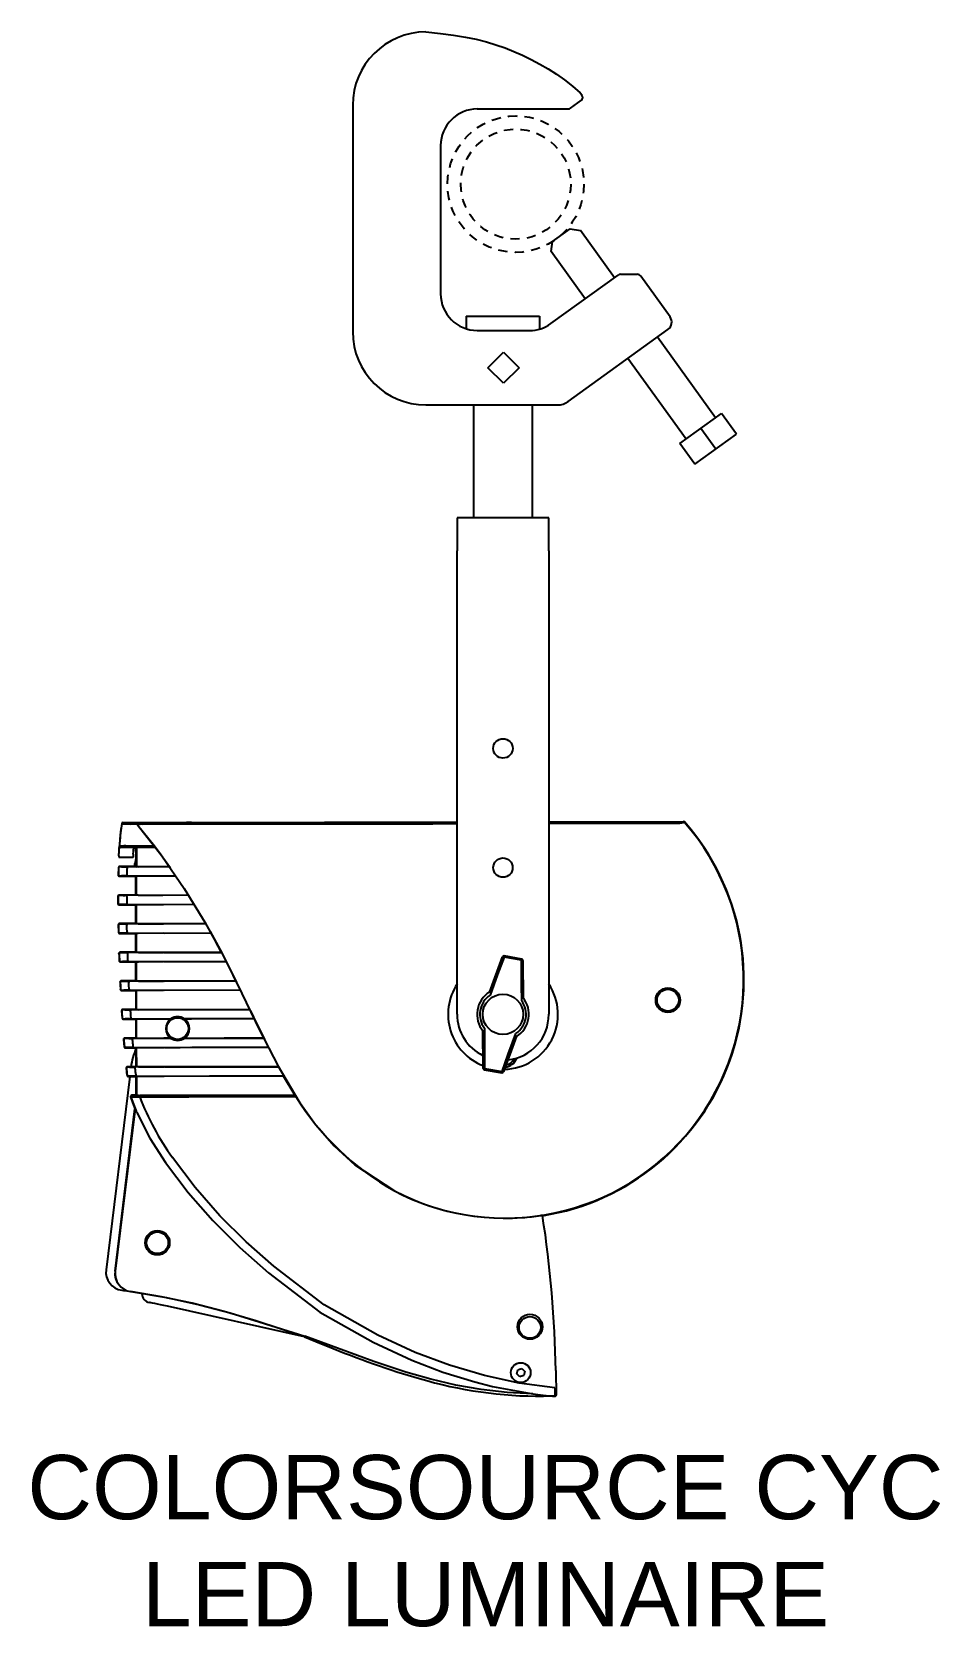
# Model space of a CAD drawing. Extents: x 5 to 346, y -5 to 215.
# Drawn here: x 231.99 to 244.37, y 67.93 to 89.68 of the extents above; entities that cross this region are included whole.
import ezdxf

# ---------------------------------------------------------------- set-up
doc = ezdxf.new("R2010")
doc.units = 0
doc.header["$LTSCALE"] = 0.5
doc.header["$MEASUREMENT"] = 0
doc.linetypes.add('HIDDEN', pattern=[0.375, 0.25, -0.125])
doc.layers.get('0').update_dxf_attribs({"linetype": 'CONTINUOUS'})
doc.layers.add('RISER', color=7, linetype='CONTINUOUS')
doc.styles.add('ARIAL', font='arial.ttf')

# ---------------------------------------------------------------- blocks, each defined once
blk = doc.blocks.new('ColorSource cyc-hang')
at = {"layer": 'RISER'}
for p, q in [((0.747, 1.037), (0.896, 1.145)), ((0.879, 1.246), (0.904, 1.213)), ((-2.224, 1.075), (-2.224, -2.01)), ((-0.524, 1.025), (0.715, 1.025)), ((-1.024, 0.525), (-1.024, -1.495)), ((0.503, -0.78), (0.743, -0.607)), ((0.743, -0.607), (0.882, -0.63)), ((1.347, -1.275), (0.882, -0.63)), ((0.481, -0.92), (0.503, -0.78)), ((0.946, -1.565), (0.481, -0.92)), ((0.48, -1.9), (1.396, -1.24)), ((1.431, -1.229), (1.656, -1.229)), ((2.104, -1.808), (1.705, -1.254)), ((-0.674, -1.802), (0.326, -1.802)), ((-0.674, -1.802), (-0.674, -1.972)), ((0.326, -1.802), (0.326, -1.972)), ((-0.524, -1.995), (0.188, -1.995)), ((0.717, -2.962), (2.076, -1.983)), ((2.724, -3.185), (1.932, -2.087)), ((-0.38, -2.502), (-0.168, -2.29)), ((-0.168, -2.29), (0.045, -2.502)), ((2.323, -3.475), (1.531, -2.376)), ((-0.168, -2.715), (-0.38, -2.502)), ((0.045, -2.502), (-0.168, -2.715)), ((-1.224, -3.01), (0.571, -3.01)), ((-0.574, -3.01), (-0.574, -4.55)), ((0.226, -3.01), (0.226, -4.55)), ((2.239, -3.535), (2.807, -3.125)), ((3.012, -3.409), (2.807, -3.125)), ((2.444, -3.819), (3.012, -3.409)), ((2.728, -3.614), (2.523, -3.33)), ((2.444, -3.819), (2.239, -3.535)), ((0.451, -4.55), (-0.799, -4.55)), ((-0.799, -11.318), (-0.799, -4.997)), ((0.451, -4.997), (0.451, -11.318)), ((-4.422, -8.702), (-0.799, -8.695)), ((0.451, -8.692), (2.29, -8.688)), ((2.29, -8.688), (2.287, -8.695)), ((2.302, -8.694), (2.299, -8.7)), ((-5.358, -8.704), (-4.488, -8.702)), ((-5.356, -8.706), (-5.358, -8.704)), ((-5.148, -8.707), (-5.254, -8.708)), ((-5.159, -8.734), (-5.159, -8.734)), ((-5.159, -8.734), (-4.928, -9.022)), ((-5.147, -8.708), (-5.148, -8.707)), ((-5.412, -9.156), (-5.411, -9.134)), ((-5.405, -9.025), (-5.408, -9.044)), ((-5.407, -9.028), (-5.408, -9.043)), ((-5.408, -9.044), (-5.389, -9.042)), ((-5.408, -9.043), (-5.408, -9.044)), ((-5.206, -9.044), (-5.408, -9.045)), ((-5.408, -9.045), (-5.408, -9.044)), ((-5.406, -9.012), (-5.407, -9.028)), ((-5.4, -8.934), (-5.406, -9.012)), ((-5.399, -8.919), (-5.4, -8.934)), ((-4.928, -9.022), (-5.289, -9.024)), ((-5.287, -9.04), (-4.916, -9.039)), ((-5.216, -9.133), (-5.216, -9.156)), ((-5.205, -9.044), (-5.206, -9.044)), ((-5.205, -9.044), (-5.195, -9.044)), ((-5.195, -9.044), (-5.172, -9.041)), ((-5.191, -9.045), (-5.195, -9.044)), ((-5.172, -9.041), (-5.171, -9.305)), ((-5.142, -9.04), (-4.916, -9.04)), ((-4.928, -9.022), (-4.709, -9.321)), ((-4.916, -9.04), (-4.916, -9.039)), ((-5.42, -9.318), (-5.422, -9.418)), ((-5.42, -9.318), (-5.422, -9.418)), ((-5.413, -9.176), (-5.219, -9.176)), ((-5.194, -9.302), (-5.404, -9.302)), ((-5.402, -9.304), (-5.404, -9.302)), ((-4.72, -9.305), (-5.301, -9.306)), ((-5.194, -9.302), (-5.194, -9.273)), ((-5.194, -9.302), (-5.171, -9.305)), ((-5.192, -9.257), (-5.19, -9.256)), ((-5.141, -9.305), (-4.812, -9.304)), ((-5.406, -9.434), (-5.404, -9.432)), ((-5.406, -9.434), (-5.183, -9.434)), ((-5.303, -9.43), (-4.635, -9.428)), ((-5.183, -9.434), (-5.179, -9.431)), ((-5.182, -9.691), (-5.183, -9.434)), ((-5.179, -9.431), (-5.179, -9.695)), ((-5.149, -9.43), (-4.812, -9.429)), ((-5.425, -9.708), (-5.425, -9.809)), ((-5.425, -9.708), (-5.423, -9.71)), ((-5.425, -9.708), (-5.425, -9.809)), ((-5.182, -9.691), (-5.409, -9.692)), ((-5.407, -9.694), (-5.409, -9.692)), ((-4.46, -9.695), (-5.305, -9.696)), ((-5.182, -9.691), (-5.179, -9.695)), ((-5.149, -9.695), (-4.811, -9.694)), ((-5.409, -9.824), (-5.406, -9.822)), ((-5.409, -9.824), (-5.182, -9.824)), ((-5.305, -9.82), (-4.384, -9.817)), ((-5.182, -9.824), (-5.179, -9.821)), ((-5.181, -10.081), (-5.182, -9.824)), ((-5.179, -9.821), (-5.178, -10.085)), ((-5.149, -9.82), (-4.805, -9.819)), ((-5.421, -10.098), (-5.419, -10.199)), ((-5.421, -10.098), (-5.419, -10.199)), ((-5.181, -10.081), (-5.405, -10.082)), ((-5.403, -10.085), (-5.405, -10.082)), ((-5.403, -10.214), (-5.181, -10.214)), ((-4.226, -10.085), (-5.302, -10.086)), ((-5.3, -10.21), (-4.158, -10.206)), ((-5.181, -10.081), (-5.178, -10.085)), ((-5.181, -10.214), (-5.178, -10.211)), ((-5.18, -10.471), (-5.181, -10.214)), ((-5.178, -10.211), (-5.177, -10.475)), ((-5.148, -10.085), (-4.805, -10.084)), ((-5.148, -10.21), (-4.804, -10.209)), ((-4.795, -10.21), (-4.159, -10.208)), ((-4.167, -10.19), (-4.004, -10.491)), ((-4.159, -10.208), (-4.016, -10.473)), ((-5.18, -10.471), (-5.395, -10.472)), ((-5.393, -10.475), (-5.395, -10.472)), ((-5.392, -10.604), (-5.18, -10.604)), ((-4.013, -10.475), (-5.291, -10.476)), ((-5.288, -10.6), (-3.95, -10.595)), ((-5.18, -10.471), (-5.177, -10.475)), ((-5.18, -10.604), (-5.177, -10.601)), ((-5.18, -10.861), (-5.18, -10.604)), ((-5.177, -10.601), (-5.176, -10.865)), ((-5.147, -10.475), (-4.804, -10.474)), ((-5.147, -10.6), (-4.803, -10.599)), ((-4.795, -10.474), (-4.016, -10.473)), ((-4.795, -10.6), (-3.951, -10.597)), ((-3.958, -10.579), (-3.807, -10.881)), ((-3.951, -10.597), (-3.817, -10.863)), ((-0.357, -11.022), (-0.179, -10.534)), ((0.079, -10.58), (-0.16, -10.538)), ((0.082, -10.564), (-0.157, -10.522)), ((0.098, -10.583), (0.1, -11.102)), ((-5.18, -10.861), (-5.38, -10.862)), ((-5.377, -10.865), (-5.38, -10.862)), ((-3.815, -10.865), (-5.276, -10.866)), ((-5.18, -10.861), (-5.176, -10.865)), ((-5.146, -10.865), (-4.803, -10.864)), ((-4.794, -10.864), (-3.817, -10.863)), ((-5.375, -10.994), (-5.373, -10.992)), ((-5.375, -10.994), (-5.179, -10.994)), ((-5.271, -10.989), (-3.756, -10.985)), ((-5.179, -10.994), (-5.176, -10.991)), ((-5.179, -11.251), (-5.179, -10.994)), ((-5.176, -10.991), (-5.176, -11.255)), ((-5.146, -10.99), (-4.803, -10.989)), ((-4.794, -10.99), (-3.757, -10.986)), ((-5.375, -11.269), (-5.369, -11.369)), ((-5.375, -11.269), (-5.369, -11.369)), ((-5.179, -11.251), (-5.359, -11.252)), ((-3.625, -11.255), (-5.255, -11.256)), ((-5.179, -11.251), (-5.176, -11.255)), ((-5.146, -11.255), (-4.802, -11.254)), ((-4.436, -11.254), (-4.42, -11.254)), ((-4.436, -11.254), (-4.436, -11.254)), ((-4.42, -11.254), (-3.628, -11.253)), ((-3.617, -11.271), (-3.575, -11.358)), ((-5.353, -11.384), (-5.179, -11.384)), ((-5.249, -11.379), (-4.704, -11.378)), ((-5.179, -11.384), (-5.175, -11.381)), ((-5.178, -11.641), (-5.179, -11.384)), ((-5.175, -11.381), (-5.175, -11.645)), ((-5.145, -11.38), (-4.802, -11.379)), ((-4.802, -11.379), (-4.707, -11.38)), ((-4.518, -11.38), (-4.42, -11.378)), ((-3.575, -11.358), (-3.427, -11.66)), ((-3.568, -11.376), (-3.567, -11.374)), ((-5.349, -11.659), (-5.341, -11.76)), ((-5.349, -11.659), (-5.341, -11.76)), ((-5.178, -11.641), (-5.333, -11.642)), ((-4.703, -11.646), (-5.228, -11.646)), ((-5.178, -11.641), (-5.175, -11.645)), ((-5.145, -11.645), (-4.801, -11.644)), ((-4.706, -11.644), (-4.792, -11.644)), ((-4.792, -11.644), (-4.792, -11.644)), ((-4.519, -11.644), (-3.438, -11.643)), ((-0.445, -12.054), (-0.447, -11.534)), ((0.01, -11.614), (-0.168, -12.102)), ((-5.341, -11.76), (-5.341, -11.76)), ((-5.325, -11.774), (-5.178, -11.774)), ((-5.206, -11.861), (-5.211, -11.874)), ((-5.178, -11.774), (-5.175, -11.771)), ((-5.177, -12.031), (-5.178, -11.774)), ((-5.175, -11.771), (-5.174, -12.035)), ((-5.145, -11.77), (-4.801, -11.769)), ((-5.264, -12.164), (-5.588, -14.8)), ((-5.314, -12.049), (-5.302, -12.15)), ((-5.314, -12.049), (-5.302, -12.15)), ((-5.177, -12.031), (-5.298, -12.032)), ((-5.294, -12.035), (-5.298, -12.032)), ((-5.286, -12.164), (-5.177, -12.164)), ((-5.177, -12.031), (-5.174, -12.035)), ((-5.177, -12.164), (-5.174, -12.161)), ((-5.176, -12.421), (-5.177, -12.164)), ((-5.174, -12.161), (-5.173, -12.425)), ((-5.144, -12.035), (-4.801, -12.034)), ((-5.144, -12.16), (-4.8, -12.159)), ((-4.792, -12.034), (-3.238, -12.032)), ((-4.791, -12.16), (-3.17, -12.155)), ((-3.17, -12.155), (-3.013, -12.422)), ((-0.429, -12.073), (-0.19, -12.115)), ((-0.426, -12.057), (-0.187, -12.098)), ((-0.187, -12.098), (-0.19, -12.115)), ((-5.465, -14.821), (-5.193, -12.605)), ((-5.191, -12.604), (-5.463, -14.819)), ((-5.253, -12.442), (-5.226, -12.522)), ((-5.251, -12.428), (-5.251, -12.428)), ((-5.249, -12.446), (-5.19, -12.604)), ((-5.176, -12.421), (-5.238, -12.422)), ((-5.226, -12.522), (-5.203, -12.581)), ((-5.203, -12.581), (-5.195, -12.601)), ((-5.195, -12.601), (-5.194, -12.605)), ((-5.194, -12.605), (-5.193, -12.605)), ((-5.191, -12.604), (-5.193, -12.605)), ((-5.19, -12.604), (-5.178, -12.635)), ((-5.176, -12.421), (-5.173, -12.425)), ((-5.143, -12.425), (-4.8, -12.424)), ((-4.791, -12.424), (-3.013, -12.422)), ((-3.013, -12.422), (-3.01, -12.424)), ((-5.167, -12.658), (-5.178, -12.635)), ((-2.193, -13.372), (-2.193, -13.372)), ((0.359, -14.058), (0.367, -14.064)), ((-2.88, -15.716), (-4.75, -15.295)), ((-1.621, -16.192), (-1.314, -16.282)), ((0.013, -16.218), (0.028, -16.163)), ((0.123, -16.188), (0.109, -16.243)), ((0.547, -16.175), (0.553, -16.509)), ((0.235, -16.492), (0.376, -16.509)), ((0.376, -16.509), (0.503, -16.522)), ((0.525, -16.523), (0.378, -16.524)), ((0.503, -16.522), (0.533, -16.522)), ((0.525, -16.523), (0.537, -16.525))]:
    blk.add_line(p, q, dxfattribs=at)
blk.add_lwpolyline([(-1.224, 2.075), (-1.027, 2.056), (-0.849, 2.033), (-0.687, 2.006), (-0.538, 1.975), (-0.4, 1.94), (-0.27, 1.901), (-0.146, 1.857), (-0.025, 1.809), (0.094, 1.757), (0.212, 1.699), (0.328, 1.637), (0.443, 1.57), (0.556, 1.498), (0.666, 1.42), (0.774, 1.336), (0.879, 1.246)], dxfattribs=at)
at = {"layer": 'RISER', "flags": 128}
for points in [[(-0.799, -4.55), (-0.799, -4.559), (-0.799, -4.584), (-0.799, -4.626), (-0.799, -4.681), (-0.799, -4.749), (-0.799, -4.826), (-0.799, -4.91), (-0.799, -4.997)], [(0.451, -4.997), (0.451, -4.91), (0.451, -4.826), (0.451, -4.749), (0.451, -4.681), (0.451, -4.626), (0.451, -4.584), (0.451, -4.559), (0.451, -4.55)], [(2.231, -8.696), (0.457, -8.7), (0.451, -8.7)], [(-5.374, -8.717), (-5.387, -8.81), (-5.399, -8.919)], [(-5.374, -8.717), (-5.373, -8.718), (-5.372, -8.719)], [(-5.255, -8.723), (-5.224, -8.723), (-5.169, -8.723), (-5.163, -8.723)], [(-5.159, -8.734), (-4.828, -9.158), (-4.522, -9.602), (-4.24, -10.062), (-3.981, -10.535), (-3.735, -11.032), (-3.494, -11.533), (-3.241, -12.026), (-2.958, -12.503), (-2.733, -12.818), (-2.478, -13.11), (-2.193, -13.372), (-1.655, -13.725)], [(-5.092, -8.724), (-3.835, -8.723), (-2.577, -8.721), (-1.318, -8.719), (-1.129, -8.719), (-0.799, -8.718)], [(-0.799, -8.702), (-1.318, -8.703), (-3.205, -8.706), (-4.148, -8.708), (-5.091, -8.708)], [(0.451, -8.715), (0.929, -8.714), (2.232, -8.711)], [(-4.812, -9.179), (-4.859, -9.116), (-4.916, -9.04)], [(-5.42, -9.318), (-5.419, -9.318), (-5.418, -9.32)], [(-5.42, -9.416), (-5.42, -9.416), (-5.422, -9.418)], [(-5.422, -9.806), (-5.423, -9.807), (-5.425, -9.809)], [(-5.421, -10.098), (-5.421, -10.099), (-5.419, -10.101)], [(-5.417, -10.196), (-5.417, -10.197), (-5.419, -10.199)], [(-5.403, -10.214), (-5.403, -10.214), (-5.401, -10.212)], [(-5.301, -10.193), (-5.302, -10.144), (-5.303, -10.108), (-5.303, -10.102)], [(-5.411, -10.488), (-5.411, -10.485), (-5.411, -10.483)], [(-5.411, -10.488), (-5.411, -10.489), (-5.409, -10.491)], [(-5.405, -10.586), (-5.406, -10.587), (-5.408, -10.589)], [(-5.401, -10.473), (-5.399, -10.472), (-5.395, -10.472)], [(-5.392, -10.604), (-5.395, -10.604), (-5.397, -10.604)], [(-5.392, -10.604), (-5.392, -10.604), (-5.389, -10.602)], [(-5.289, -10.583), (-5.291, -10.533), (-5.292, -10.497), (-5.292, -10.492)], [(-0.16, -10.538), (-0.247, -10.776), (-0.349, -11.056)], [(-0.16, -10.538), (-0.159, -10.532), (-0.158, -10.526), (-0.157, -10.523), (-0.157, -10.522)], [(0.082, -10.564), (0.082, -10.565), (0.081, -10.568), (0.08, -10.573), (0.079, -10.58)], [(0.081, -11.131), (0.08, -10.923), (0.079, -10.739), (0.079, -10.58)], [(-5.396, -10.879), (-5.396, -10.875), (-5.395, -10.873)], [(-5.396, -10.879), (-5.395, -10.879), (-5.393, -10.881)], [(-5.393, -10.881), (-5.391, -10.928), (-5.389, -10.976)], [(-5.389, -10.976), (-5.389, -10.977), (-5.391, -10.979)], [(-5.39, -10.983), (-5.391, -10.982), (-5.391, -10.979)], [(-5.375, -10.994), (-5.378, -10.994), (-5.381, -10.993)], [(-5.272, -10.973), (-5.275, -10.922), (-5.277, -10.882)], [(-5.375, -11.269), (-5.375, -11.269), (-5.372, -11.272)], [(-5.356, -11.255), (-5.359, -11.252), (-5.359, -11.252)], [(-4.793, -11.254), (-4.793, -11.254), (-4.684, -11.254), (-4.575, -11.254), (-4.436, -11.254)], [(-5.367, -11.366), (-5.367, -11.367), (-5.369, -11.369)], [(-5.353, -11.384), (-5.353, -11.384), (-5.351, -11.381)], [(-4.521, -11.377), (-4.043, -11.376), (-3.567, -11.374)], [(-4.42, -11.378), (-4.112, -11.377), (-3.84, -11.377), (-3.568, -11.376)], [(-0.428, -11.505), (-0.427, -11.714), (-0.427, -11.897), (-0.426, -12.057)], [(-5.349, -11.659), (-5.348, -11.66), (-5.346, -11.662)], [(-5.33, -11.645), (-5.333, -11.642), (-5.333, -11.642)], [(-3.435, -11.644), (-3.977, -11.645), (-4.52, -11.646)], [(-0.187, -12.098), (-0.101, -11.863), (0.002, -11.581)], [(-5.338, -11.757), (-5.339, -11.757), (-5.341, -11.76)], [(-5.325, -11.774), (-5.324, -11.774), (-5.322, -11.771)], [(-5.221, -11.769), (-4.299, -11.766), (-3.376, -11.764)], [(-4.792, -11.77), (-4.684, -11.769), (-4.575, -11.769), (-4.435, -11.768)], [(-4.419, -11.768), (-4.071, -11.767), (-3.724, -11.766), (-3.377, -11.765)], [(-5.314, -12.049), (-5.313, -12.05), (-5.31, -12.052)], [(-5.3, -12.147), (-5.3, -12.148), (-5.302, -12.15)], [(-5.286, -12.164), (-5.286, -12.164), (-5.284, -12.161)], [(-3.235, -12.034), (-4.214, -12.035), (-5.192, -12.036)], [(-5.182, -12.159), (-4.176, -12.156), (-3.169, -12.153)], [(-3.178, -12.137), (-3.042, -12.371), (-2.999, -12.44)], [(-0.426, -12.057), (-0.433, -12.056), (-0.439, -12.056), (-0.444, -12.055), (-0.445, -12.054), (-0.445, -12.054)], [(-0.429, -12.073), (-0.429, -12.072), (-0.428, -12.068)], [(-0.428, -12.068), (-0.427, -12.063), (-0.426, -12.057)], [(-5.253, -12.442), (-5.253, -12.443), (-5.249, -12.445), (-5.249, -12.446)], [(-5.234, -12.425), (-5.237, -12.423), (-5.238, -12.422)], [(-5.129, -12.442), (-5.097, -12.442), (-4.969, -12.442), (-4.458, -12.442), (-2.999, -12.44)], [(-3.01, -12.424), (-4.069, -12.425), (-5.127, -12.426)], [(-5.167, -12.658), (-4.989, -13.005), (-4.777, -13.337)], [(-4.777, -13.337), (-4.469, -13.745), (-4.132, -14.129), (-3.764, -14.497), (-3.373, -14.841), (-2.673, -15.38)], [(-2.611, -15.279), (-3.298, -14.751), (-3.677, -14.418), (-4.034, -14.063), (-4.373, -13.678), (-4.682, -13.269)], [(-2.88, -15.716), (-3.545, -15.498), (-3.977, -15.368), (-4.414, -15.255), (-4.831, -15.168), (-5.252, -15.099)], [(-5.25, -15.097), (-4.764, -15.178), (-4.313, -15.277), (-3.893, -15.389), (-3.499, -15.511), (-2.875, -15.708)], [(-4.75, -15.295), (-4.798, -15.286), (-4.844, -15.277), (-4.886, -15.269), (-4.924, -15.262), (-4.954, -15.256), (-4.977, -15.252), (-4.991, -15.249), (-4.996, -15.248)], [(-2.672, -15.377), (-1.944, -15.789), (-1.418, -16.034), (-0.994, -16.196), (-0.559, -16.33)], [(0.531, -16.409), (0.049, -16.346), (-0.427, -16.244), (-0.905, -16.103), (-1.371, -15.927), (-1.879, -15.69), (-2.611, -15.279)], [(0.235, -16.492), (-0.119, -16.474), (-0.47, -16.435), (-0.817, -16.374), (-1.16, -16.294), (-1.501, -16.197), (-1.719, -16.126), (-1.936, -16.051), (-2.875, -15.708)], [(0.054, -16.258), (0.036, -16.24), (0.023, -16.228), (0.013, -16.218)], [(0.028, -16.163), (0.052, -16.156), (0.07, -16.152), (0.083, -16.148)], [(0.109, -16.243), (0.085, -16.25), (0.067, -16.254), (0.054, -16.258)], [(0.083, -16.148), (0.1, -16.166), (0.113, -16.179), (0.123, -16.188)], [(-0.559, -16.33), (-0.316, -16.391), (0.235, -16.492)]]:
    blk.add_lwpolyline(points, dxfattribs=at)
at = {"layer": 'RISER', "linetype": 'HIDDEN'}
for radius in [0.93, 0.75]:
    blk.add_circle((0, 0), radius, dxfattribs=at)
at = {"layer": 'RISER'}
for centre, radius in [((-0.174, -7.693), 0.133), ((-0.174, -9.318), 0.132), ((-0.174, -11.318), 0.276), ((2.076, -11.125), 0.167), ((2.076, -11.125), 0.148), ((-4.612, -11.512), 0.148), ((-4.887, -14.432), 0.167), ((-4.887, -14.432), 0.148), ((0.193, -15.578), 0.17), ((0.194, -15.587), 0.148), ((0.068, -16.203), 0.135)]:
    blk.add_circle(centre, radius, dxfattribs=at)
for centre, radius, start, end in [((-1.224, 1.075), 1, 90, 180), ((0.864, 1.183), 0.05, 309.8056, 37.5798), ((-0.524, 0.525), 0.5, 90, 180), ((0.715, 1.075), 0.05, 270, 309.8056), ((1.431, -1.289), 0.06, 90, 125.7855), ((1.656, -1.289), 0.06, 35.7855, 90), ((-0.524, -1.495), 0.5, 180, 270), ((0.188, -1.495), 0.5, 270, 305.7855), ((2.003, -1.881), 0.125, 305.7855, 35.7855), ((-1.224, -2.01), 1, 180, 270), ((0.571, -2.76), 0.25, 270, 305.7855), ((-0.145, -10.846), 3.258, 279.0345, 41.3292), ((-0.145, -10.846), 3.258, 279.0365, 41.3292), ((2.233, -6.462), 2.234, 269.9687, 271.1178), ((2.104, -8.708), 0.128, 358.4999, 5.4352), ((2.277, -8.595), 0.101, 269.3693, 275.4013), ((2.287, -8.711), 0.016, 41.2886, 90.1084), ((2.29, -8.704), 0.016, 41.3292, 90.1179), ((2.29, -8.704), 0.016, 41.3392, 90.109), ((-2.655, -9.165), 2.754, 170.685, 177.0925), ((-5.358, -8.72), 0.016, 90.1349, 169.9493), ((-5.358, -8.72), 0.016, 148.0963, 169.9523), ((-5.356, -8.722), 0.016, 90.1324, 170.0278), ((-5.21, -5.562), 3.162, 267.0639, 269.175), ((-5.28, -7.147), 1.561, 267.2033, 270.942), ((-5.2, -8.719), 0.0556, 167.829, 183.8004), ((-5.147, -8.723), 0.016, 91.9909, 178.0741), ((-5.147, -8.724), 0.016, 90.1771, 219.7764), ((-5.147, -8.724), 0.016, 177.1505, 219.9245), ((-4.031, -15.984), 7.337, 98.315, 98.8462), ((-5.106, -7.655), 1.053, 267.7718, 270.8234), ((-5.034, -8.72), 0.0577, 168.286, 183.6666), ((-4.488, -8.729), 0.0271, 89.0872, 90.456), ((-0.145, -10.845), 3.252, 242.3359, 41.2706), ((2.059, -7.438), 1.285, 277.7266, 280.7486), ((-7.567, -9.007), 2.159, 356.6436, 359.0071), ((-5.326, -10.592), 1.569, 88.6442, 92.8819), ((-5.389, -9.026), 0.016, 176.2708, 270.0948), ((-5.308, -10.519), 1.479, 89.2107, 93.1319), ((-5.225, -9.072), 0.0436, 351.461, 39.3641), ((-5.888, -9.152), 0.71, 354.315, 5.9207), ((-5.173, -9.217), 0.313, 34.7487, 38.5111), ((-5.404, -9.318), 0.016, 90.1392, 178.3848), ((6.128, -9.635), 11.55, 178.4354, 178.9116), ((-5.402, -9.32), 0.016, 90.1372, 178.3867), ((-5.188, -9.172), 0.225, 175.9251, 181.0256), ((-5.332, -8.15), 1.156, 266.5572, 271.5628), ((6.134, -9.631), 11.44, 178.4495, 178.911), ((-5.246, -9.318), 0.0561, 167.8534, 183.8242), ((-5.251, -9.222), 0.0697, 330.1092, 359.5384), ((-5.406, -9.418), 0.016, 178.9, 270.0959), ((-5.406, -9.418), 0.016, 190.1014, 270.0984), ((-5.404, -9.416), 0.016, 178.899, 270.097), ((-5.325, -10.827), 1.397, 89.1006, 93.2474), ((-5.244, -9.417), 0.0603, 176.3213, 192.0105), ((-5.409, -9.708), 0.016, 90.1382, 179.9618), ((-5.407, -9.71), 0.016, 90.138, 179.9726), ((13.404, -9.706), 18.827, 180.0146, 180.3055), ((-5.337, -8.537), 1.159, 266.562, 271.5589), ((-5.25, -9.708), 0.0567, 167.9236, 183.8223), ((13.469, -9.701), 18.775, 180.0323, 180.3124), ((-5.409, -9.808), 0.016, 180.3062, 270.0988), ((-5.406, -9.806), 0.016, 180.3012, 270.0966), ((-5.327, -11.216), 1.397, 89.1003, 93.2485), ((-5.246, -9.807), 0.0601, 176.3418, 192.0112), ((-5.405, -10.098), 0.016, 90.14, 181.0194), ((-5.405, -10.098), 0.016, 112.2681, 181.0309), ((-5.403, -10.101), 0.016, 90.1385, 181.024), ((19.776, -9.634), 25.199, 181.0615, 181.2782), ((-5.403, -10.198), 0.016, 181.279, 270.0985), ((-5.401, -10.196), 0.016, 181.282, 270.0963), ((-5.403, -10.198), 0.016, 247.2416, 270.0969), ((-5.333, -8.924), 1.162, 266.566, 271.557), ((-5.322, -11.607), 1.397, 89.0997, 93.2488), ((-5.245, -10.098), 0.0573, 168.0116, 183.816), ((-5.241, -10.197), 0.0599, 176.3618, 191.9984), ((-5.395, -10.488), 0.016, 90.1115, 181.8773), ((23.673, -9.538), 29.1, 181.8716, 182.0696), ((23.629, -9.54), 29.056, 181.8715, 182.0698), ((-5.393, -10.491), 0.016, 90.1368, 181.8578), ((23.488, -9.538), 28.912, 181.89, 182.0785), ((-5.392, -10.588), 0.016, 182.0667, 270.1211), ((-5.392, -10.588), 0.016, 182.0903, 222.9927), ((-5.389, -10.586), 0.016, 182.0859, 270.0972), ((-5.323, -9.312), 1.165, 266.5696, 271.5556), ((-5.31, -11.997), 1.398, 89.0992, 93.2484), ((-5.235, -10.488), 0.058, 168.103, 183.8066), ((-5.23, -10.587), 0.0598, 176.3921, 191.9737), ((-0.161, -10.541), 0.0197, 80.0636, 159.9242), ((-0.176, -10.567), 0.0331, 61.9081, 95.9589), ((0.083, -10.615), 0.0357, 65.4387, 96.9488), ((0.078, -10.583), 0.0197, 0.203, 80.0636), ((-5.38, -10.878), 0.016, 90.1142, 182.6351), ((-5.377, -10.881), 0.016, 90.1416, 182.614), ((-5.307, -9.7), 1.167, 266.5732, 271.5545), ((-5.218, -10.878), 0.0587, 168.2014, 183.7984), ((23.869, -9.534), 29.296, 182.6308, 182.8276), ((-5.375, -10.978), 0.016, 182.825, 270.1199), ((-5.373, -10.976), 0.016, 182.8413, 270.0987), ((-5.293, -12.388), 1.399, 89.0984, 93.248), ((-5.213, -10.977), 0.0597, 176.4262, 191.9438), ((-0.174, -11.318), 0.75, 146.4427, 248.7485), ((-0.174, -11.318), 0.354, 120.9068, 220.0207), ((-0.172, -11.319), 0.317, 124.0036, 216.1177), ((-0.174, -11.318), 0.75, 271.5849, 33.5573), ((-0.174, -11.318), 0.354, 301.2131, 40.0106), ((-5.359, -11.268), 0.016, 90.1383, 183.412), ((-5.356, -11.271), 0.016, 90.139, 183.4122), ((20.162, -9.737), 25.581, 183.4386, 183.6514), ((-5.287, -10.087), 1.169, 266.5771, 271.5536), ((-5.197, -11.268), 0.0594, 168.2905, 183.7949), ((19.06, -9.805), 24.361, 183.4537, 183.6682), ((-0.176, -11.318), 0.317, 304.0084, 36.1144), ((-5.353, -11.368), 0.016, 183.6683, 270.0987), ((-5.351, -11.365), 0.016, 183.6682, 270.0992), ((-5.353, -11.368), 0.016, 247.524, 270.1001), ((-5.271, -12.779), 1.399, 89.0974, 93.2474), ((-5.191, -11.367), 0.0596, 176.4509, 191.9184), ((-4.612, -11.512), 0.162, 125.6894, 234.5465), ((-4.612, -11.512), 0.162, 55.931, 124.4437), ((-4.612, -11.512), 0.162, 305.1693, 54.5465), ((-3.846, -11.494), 0.303, 23.2618, 26.5899), ((-0.174, -11.318), 0.625, 180, 244.0083), ((-0.174, -11.318), 0.625, 276.1955, 0), ((-5.333, -11.658), 0.016, 90.1408, 184.4109), ((-5.33, -11.661), 0.016, 90.142, 184.4111), ((12.188, -10.303), 17.586, 184.4333, 184.7431), ((-5.26, -10.474), 1.172, 266.5814, 271.5531), ((-5.169, -11.658), 0.0602, 168.3931, 183.7836), ((11.841, -10.33), 17.122, 184.4616, 184.7671), ((-4.612, -11.512), 0.162, 235.7939, 304.3026), ((-5.325, -11.758), 0.016, 184.7675, 270.0997), ((-5.322, -11.755), 0.016, 184.7661, 270.099), ((-5.325, -11.758), 0.016, 247.6599, 270.0918), ((-5.243, -13.17), 1.401, 89.0962, 93.2459), ((-4.217, -12.183), 1.042, 157.2253, 171.8965), ((-5.163, -11.757), 0.0595, 176.4786, 191.8896), ((-0.155, -11.859), 0.177, 273.8614, 341.497), ((-0.155, -11.859), 0.148, 279.2438, 333.3345), ((-5.298, -12.048), 0.016, 90.1417, 186.1116), ((-5.294, -12.051), 0.016, 90.1415, 186.1169), ((2.254, -11.241), 7.608, 186.1201, 186.8396), ((-5.286, -12.148), 0.016, 186.884, 270.1001), ((-5.284, -12.145), 0.016, 186.8804, 270.1002), ((-5.224, -10.859), 1.178, 266.5881, 271.554), ((-5.286, -12.148), 0.016, 247.8872, 270.1019), ((-5.204, -13.564), 1.405, 89.0921, 93.2431), ((-5.133, -12.048), 0.061, 168.507, 183.7666), ((2.035, -11.267), 7.271, 186.2037, 186.9256), ((-5.124, -12.147), 0.0594, 176.5126, 191.8435), ((-0.426, -12.053), 0.0197, 180.203, 260.0636), ((-0.187, -12.095), 0.0197, 260.0637, 339.9242), ((-0.171, -12.069), 0.0331, 241.9077, 275.9592), ((-5.238, -12.438), 0.016, 90.155, 197.6761), ((-5.238, -12.438), 0.016, 143.9053, 197.6518), ((-5.234, -12.441), 0.016, 90.3633, 197.7755), ((-5.264, -9.554), 2.891, 270.2989, 272.6885), ((-5.153, -10.401), 2.025, 267.7036, 270.7181), ((-2.718, -11.582), 2.678, 202.3718, 202.4453), ((-5.595, -12.796), 0.448, 21.1411, 25.3892), ((-5.067, -12.438), 0.0622, 168.6843, 183.7298), ((-1.747, -11.15), 3.62, 200.9098, 215.8285), ((-3.221, -12.572), 0.258, 30.8523, 35.1399), ((0.172, -10.47), 3.733, 211.8501, 240.6947), ((-0.145, -10.845), 3.252, 242.3323, 278.6389), ((0.393, -14.366), 0.309, 96.3152, 99.2775), ((-15.341, -16.469), 15.89, 1.0578, 8.7051), ((-5.34, -14.831), 0.25, 173, 262.621), ((-5.217, -14.851), 0.25, 172.9993, 261.9281), ((-5.215, -14.85), 0.25, 173.0004, 261.9148), ((0.588, 28.482), 43.966, 262.2089, 262.3355), ((-4.972, -15.125), 0.126, 180.0206, 259.3077), ((3.25, -1.422), 15.552, 246.786, 251.747), ((0.338, -10.758), 5.766, 253.3523, 270.393), ((3.963, -16.412), 3.432, 179.9529, 181.8308), ((0.537, -16.509), 0.016, 270.1179, 1.0578), ((0.537, -16.509), 0.016, 270.1388, 1.0368)]:
    blk.add_arc(centre, radius, start, end, dxfattribs=at)
at = {"layer": 'RISER', "extrusion": (0, 0, -1)}
for centre, major_axis, ratio, start_param, end_param in [((-4.422, -8.7), (0.141, 0), 0.017455, 1.570796, 2.056076), ((-5.205, -9.133), (0.0002, -0.089), 0.122785, 1.570796, 3.124139), ((-5.195, -9.028), (0, -0.016), 0.122785, 0.017456, 0.038219), ((-5.142, -9.041), (0.03, 0.0001), 0.017455, 3.263766, 4.712389), ((-5.219, -9.156), (0, -0.02), 0.122785, 4.712389, 6.300639), ((-5.192, -9.273), (0, -0.016), 0.122785, 1.570796, 3.124137), ((-5.141, -9.305), (0.03, 0.0001), 0.017455, 1.570796, 3.01942), ((-5.149, -9.431), (0.03, 0.0001), 0.017455, 3.159046, 4.712389), ((-5.149, -9.695), (0.03, 0.0001), 0.017455, 1.570796, 3.124139), ((-5.149, -9.821), (0.03, 0.0001), 0.017455, 3.159046, 4.712389), ((-5.148, -10.085), (0.03, 0.0001), 0.017455, 1.570796, 3.124139), ((-5.148, -10.211), (0.03, 0.0001), 0.017455, 3.159046, 4.712389), ((-5.147, -10.475), (0.03, 0.0001), 0.017455, 1.570796, 3.124139), ((-5.147, -10.601), (0.03, 0.0001), 0.017455, 3.159046, 4.712389), ((-5.146, -10.865), (0.03, 0.0001), 0.017455, 1.570796, 3.124139), ((-5.146, -10.991), (0.03, 0.0001), 0.017455, 3.159046, 4.712389), ((-5.146, -11.255), (0.03, 0.0001), 0.017455, 1.570796, 3.124139), ((-5.145, -11.381), (0.03, 0.0001), 0.017455, 3.159046, 4.712389), ((-5.145, -11.645), (0.03, 0.0001), 0.017455, 1.570796, 3.124139), ((-4.801, -11.644), (0.009, 0.00002), 0.017455, 0.017453, 1.570796), ((-5.145, -11.771), (0.03, 0.0001), 0.017455, 3.159046, 4.712389), ((-5.144, -12.035), (0.03, 0.0001), 0.017455, 1.570796, 3.124139), ((-5.144, -12.161), (0.03, 0.0001), 0.017455, 3.159046, 4.712389), ((-5.143, -12.425), (0.03, 0.0001), 0.017455, 1.570796, 3.124139)]:
    blk.add_ellipse(centre, major_axis=major_axis, ratio=ratio, start_param=start_param, end_param=end_param, dxfattribs=at)
at = {"layer": 'RISER', "color": 1, "insert": (-0.413, -17.326), "char_height": 0.875, "width": 21.95155, "attachment_point": 2, "style": 'ARIAL'}
blk.add_mtext('COLORSOURCE CYC\\PLED LUMINAIRE', dxfattribs=at)

msp = doc.modelspace()

# ---------------------------------------------------------------- block references
msp.add_blockref('ColorSource cyc-hang', (238.587, 87.607))

doc.saveas('drawing.dxf')
